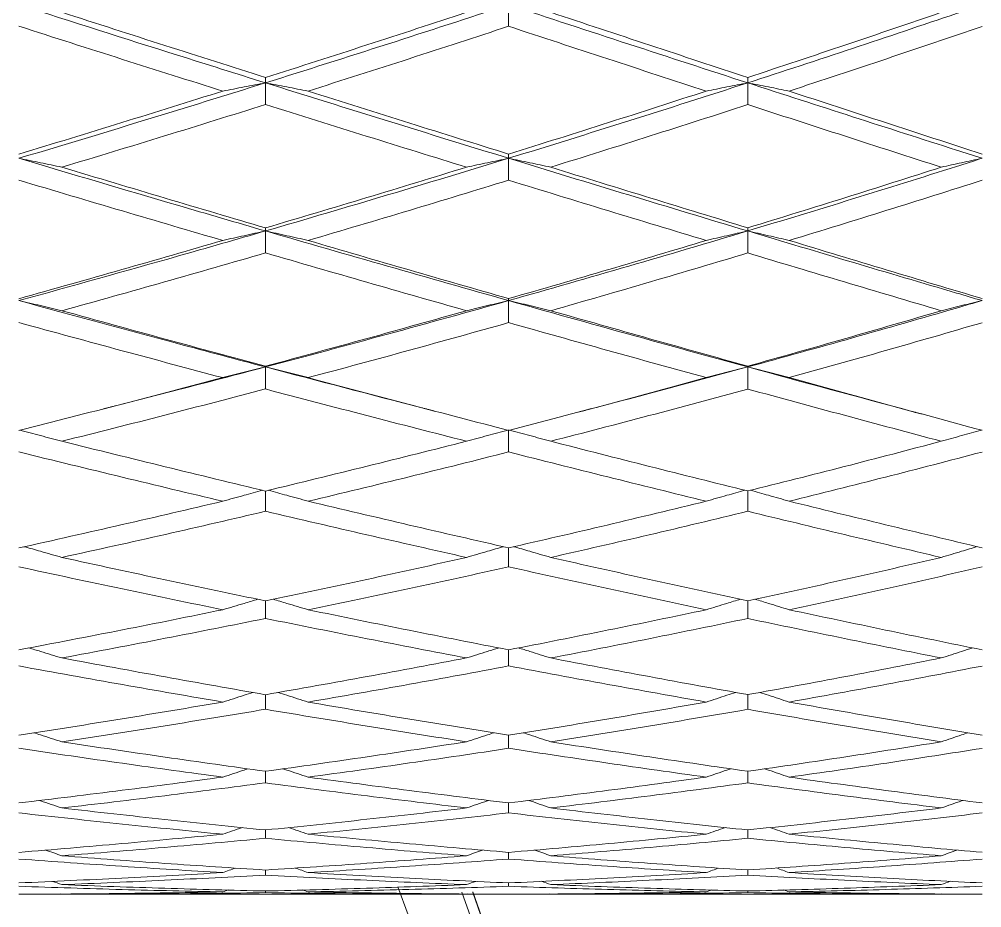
# Model space of a CAD drawing. Extents: x 6453 to 7582, y 0 to 827.
# Drawn here: x 6884.14 to 6893.69, y 199.63 to 208.44 of the extents above; entities that cross this region are included whole.
import ezdxf

# ---------------------------------------------------------------- set-up
doc = ezdxf.new("R2010")
doc.units = 0
doc.header["$LTSCALE"] = 30
doc.header["$MEASUREMENT"] = 0
doc.layers.add('1', color=7, linetype='CONTINUOUS')

msp = doc.modelspace()

# ---------------------------------------------------------------- linework, layer by layer
at = {"layer": '1', "color": 7, "linetype": 'Continuous', "lineweight": 18}
for p, q in [((6884.5644, 199.7633), (6888.5787, 199.7633)), ((6889.4151, 199.7633), (6893.2914, 199.7633))]:
    msp.add_line(p, q, dxfattribs=at)
at = {"layer": '1', "color": 7, "linetype": 'Continuous', "lineweight": 13}
for radius, start, end in [(32.4724, 246.41495, 19.55213), (32.3705, 246.42722, 19.6171), (31.7909, 246.42722, 20.09733)]:
    msp.add_arc((6858.0424, 188.9152), radius, start, end, dxfattribs=at)
at = {"layer": '1', "color": 7, "linetype": 'Continuous', "lineweight": 18}
msp.add_arc((6858.0424, 188.9152), 32.4731, 336.16306, 19.55994, dxfattribs=at)
for points, knots in [([(6886.5838, 207.8138), (6886.2937, 207.9047), (6885.4811, 208.1602), (6884.6632, 208.4199), (6884.1361, 208.5883)], [0, 0, 0, 0, 0.357901, 1, 1, 1, 1]), ([(6893.6958, 208.5883), (6893.6113, 208.5594), (6892.8437, 208.2975), (6892.0672, 208.0398), (6891.3702, 207.8138)], [0, 0, 0, 0, 0.110293, 1, 1, 1, 1]), ([(6886.5838, 207.8138), (6886.2937, 207.7229), (6885.4811, 207.4705), (6884.6632, 207.2225), (6884.1361, 207.0652)], [0, 0, 0, 0, 0.357901, 1, 1, 1, 1]), ([(6893.6958, 207.0652), (6893.6113, 207.0922), (6892.8437, 207.3377), (6892.0672, 207.5879), (6891.3702, 207.8138)], [0, 0, 0, 0, 0.110293, 1, 1, 1, 1]), ([(6886.5838, 206.3446), (6886.2937, 206.4288), (6885.4811, 206.6659), (6884.6632, 206.9079), (6884.1361, 207.0652)], [0, 0, 0, 0, 0.357901, 1, 1, 1, 1]), ([(6893.6958, 207.0652), (6893.6113, 207.0382), (6892.8437, 206.7937), (6892.0672, 206.554), (6891.3702, 206.3446)], [0, 0, 0, 0, 0.110293, 1, 1, 1, 1]), ([(6886.5838, 206.3446), (6886.2937, 206.2603), (6885.4811, 206.0268), (6884.6632, 205.7984), (6884.1361, 205.6539)], [0, 0, 0, 0, 0.357901, 1, 1, 1, 1]), ([(6893.6958, 205.6539), (6893.6113, 205.6787), (6892.8437, 205.9043), (6892.0672, 206.1352), (6891.3702, 206.3446)], [0, 0, 0, 0, 0.110293, 1, 1, 1, 1]), ([(6886.5838, 204.995), (6886.2937, 205.0716), (6885.4811, 205.2877), (6884.6632, 205.5094), (6884.1361, 205.6539)], [0, 0, 0, 0, 0.357901, 1, 1, 1, 1]), ([(6893.6958, 205.6539), (6893.6113, 205.629), (6892.8437, 205.4046), (6892.0672, 205.1855), (6891.3702, 204.995)], [0, 0, 0, 0, 0.110293, 1, 1, 1, 1]), ([(6886.5838, 204.995), (6886.2937, 204.9183), (6885.7985, 204.7891), (6885.3013, 204.6619), (6885.0958, 204.6098)], [0, 0, 0, 0, 0.58728, 1, 1, 1, 1]), ([(6884.1444, 204.3676), (6884.2134, 204.3498), (6884.3539, 204.3135), (6884.4934, 204.2769), (6884.5644, 204.2582)], [0, 0, 0, 0, 0.490243, 1, 1, 1, 1]), ([(6888.99, 204.3678), (6888.9223, 204.3499), (6888.7848, 204.3135), (6888.648, 204.2769), (6888.5787, 204.2582)], [0, 0, 0, 0, 0.491111, 1, 1, 1, 1]), ([(6889.0046, 204.3678), (6889.0723, 204.35), (6889.2095, 204.3136), (6889.3459, 204.2769), (6889.4151, 204.2582)], [0, 0, 0, 0, 0.491159, 1, 1, 1, 1]), ([(6893.6898, 204.3681), (6893.624, 204.3501), (6893.4909, 204.3136), (6893.3584, 204.2769), (6893.2914, 204.2582)], [0, 0, 0, 0, 0.492483, 1, 1, 1, 1]), ([(6886.5537, 203.7716), (6886.4927, 203.755), (6886.3609, 203.7189), (6886.2299, 203.6827), (6886.1596, 203.6632)], [0, 0, 0, 0, 0.462031, 1, 1, 1, 1]), ([(6886.5838, 203.5633), (6886.5838, 203.5994), (6886.5838, 203.6664), (6886.5838, 203.7334), (6886.5838, 203.7643)], [0, 0, 0, 0, 0.538567, 1, 1, 1, 1]), ([(6886.6138, 203.7717), (6886.6748, 203.755), (6886.8063, 203.719), (6886.9371, 203.6828), (6887.0073, 203.6632)], [0, 0, 0, 0, 0.462195, 1, 1, 1, 1]), ([(6891.3418, 203.7719), (6891.2823, 203.7552), (6891.154, 203.719), (6891.0264, 203.6827), (6890.9581, 203.6632)], [0, 0, 0, 0, 0.463268, 1, 1, 1, 1]), ([(6891.3702, 203.5628), (6891.3702, 203.599), (6891.3702, 203.6663), (6891.3702, 203.7336), (6891.3702, 203.7648)], [0, 0, 0, 0, 0.537282, 1, 1, 1, 1]), ([(6891.3983, 203.7719), (6891.4578, 203.7552), (6891.5859, 203.7191), (6891.7131, 203.6828), (6891.7811, 203.6632)], [0, 0, 0, 0, 0.463456, 1, 1, 1, 1]), ([(6884.1894, 203.2119), (6884.2434, 203.1967), (6884.3688, 203.1614), (6884.4934, 203.1258), (6884.5644, 203.1055)], [0, 0, 0, 0, 0.429366, 1, 1, 1, 1]), ([(6888.9458, 203.2121), (6888.8929, 203.1968), (6888.7701, 203.1614), (6888.648, 203.1258), (6888.5787, 203.1055)], [0, 0, 0, 0, 0.43019, 1, 1, 1, 1]), ([(6888.9973, 203.012), (6888.9973, 203.0478), (6888.9973, 203.1105), (6888.9973, 203.1732), (6888.9973, 203.2002)], [0, 0, 0, 0, 0.570981, 1, 1, 1, 1]), ([(6889.0486, 203.2121), (6889.1015, 203.1969), (6889.2241, 203.1615), (6889.3459, 203.1258), (6889.4151, 203.1055)], [0, 0, 0, 0, 0.430524, 1, 1, 1, 1]), ([(6893.6471, 203.2123), (6893.5956, 203.197), (6893.4768, 203.1615), (6893.3584, 203.1258), (6893.2914, 203.1055)], [0, 0, 0, 0, 0.431858, 1, 1, 1, 1]), ([(6886.5082, 202.6901), (6886.4624, 202.6766), (6886.3459, 202.6422), (6886.2299, 202.6076), (6886.1596, 202.5865)], [0, 0, 0, 0, 0.392202, 1, 1, 1, 1]), ([(6886.5838, 202.5002), (6886.5838, 202.5355), (6886.5838, 202.5935), (6886.5838, 202.6515), (6886.5838, 202.6741)], [0, 0, 0, 0, 0.609813, 1, 1, 1, 1]), ([(6886.659, 202.6902), (6886.7049, 202.6767), (6886.8213, 202.6423), (6886.9371, 202.6076), (6887.0073, 202.5865)], [0, 0, 0, 0, 0.392685, 1, 1, 1, 1]), ([(6891.2976, 202.6904), (6891.2529, 202.6768), (6891.1394, 202.6423), (6891.0264, 202.6076), (6890.9581, 202.5865)], [0, 0, 0, 0, 0.393709, 1, 1, 1, 1]), ([(6891.3702, 202.4998), (6891.3702, 202.5352), (6891.3702, 202.5935), (6891.3702, 202.6517), (6891.3702, 202.6745)], [0, 0, 0, 0, 0.608215, 1, 1, 1, 1]), ([(6891.4423, 202.6905), (6891.4871, 202.6769), (6891.6004, 202.6424), (6891.7131, 202.6076), (6891.7811, 202.5865)], [0, 0, 0, 0, 0.394296, 1, 1, 1, 1]), ([(6884.2362, 202.2077), (6884.2745, 202.1961), (6884.3843, 202.1629), (6884.4934, 202.1296), (6884.5644, 202.1078)], [0, 0, 0, 0, 0.348428, 1, 1, 1, 1]), ([(6888.9, 202.2078), (6888.8624, 202.1962), (6888.755, 202.1629), (6888.648, 202.1296), (6888.5787, 202.1078)], [0, 0, 0, 0, 0.349408, 1, 1, 1, 1]), ([(6888.9973, 202.0284), (6888.9973, 202.0633), (6888.9973, 202.1167), (6888.9973, 202.17), (6888.9973, 202.1885)], [0, 0, 0, 0, 0.65389, 1, 1, 1, 1]), ([(6889.0943, 202.2079), (6889.1319, 202.1963), (6889.2392, 202.163), (6889.3459, 202.1296), (6889.4151, 202.1078)], [0, 0, 0, 0, 0.349924, 1, 1, 1, 1]), ([(6893.6028, 202.2081), (6893.5662, 202.1964), (6893.4621, 202.163), (6893.3584, 202.1296), (6893.2914, 202.1078)], [0, 0, 0, 0, 0.351439, 1, 1, 1, 1]), ([(6886.4606, 201.7658), (6886.4307, 201.7564), (6886.3301, 201.7248), (6886.2299, 201.693), (6886.1596, 201.6707)], [0, 0, 0, 0, 0.296503, 1, 1, 1, 1]), ([(6886.7066, 201.7659), (6886.7365, 201.7565), (6886.8371, 201.7248), (6886.9371, 201.6931), (6887.0073, 201.6707)], [0, 0, 0, 0, 0.297074, 1, 1, 1, 1]), ([(6891.2511, 201.766), (6891.2219, 201.7565), (6891.124, 201.7248), (6891.0264, 201.693), (6890.9581, 201.6707)], [0, 0, 0, 0, 0.297969, 1, 1, 1, 1]), ([(6891.4885, 201.7662), (6891.5178, 201.7567), (6891.6157, 201.725), (6891.7131, 201.6931), (6891.7811, 201.6707)], [0, 0, 0, 0, 0.299138, 1, 1, 1, 1]), ([(6886.5838, 201.5988), (6886.5838, 201.6331), (6886.5838, 201.6814), (6886.5838, 201.7297), (6886.5838, 201.7438)], [0, 0, 0, 0, 0.708546, 1, 1, 1, 1]), ([(6891.3702, 201.5985), (6891.3702, 201.6328), (6891.3702, 201.6813), (6891.3702, 201.7299), (6891.3702, 201.7442)], [0, 0, 0, 0, 0.70651, 1, 1, 1, 1]), ([(6884.286, 201.3657), (6884.3077, 201.3588), (6884.4008, 201.329), (6884.4934, 201.2992), (6884.5644, 201.2762)], [0, 0, 0, 0, 0.232541, 1, 1, 1, 1]), ([(6888.851, 201.3657), (6888.8298, 201.3588), (6888.7388, 201.329), (6888.648, 201.2992), (6888.5787, 201.2762)], [0, 0, 0, 0, 0.233, 1, 1, 1, 1]), ([(6888.9973, 201.2118), (6888.9973, 201.2454), (6888.9973, 201.2888), (6888.9973, 201.3322), (6888.9973, 201.342)], [0, 0, 0, 0, 0.773696, 1, 1, 1, 1]), ([(6889.1428, 201.3659), (6889.1642, 201.359), (6889.2553, 201.3291), (6889.3459, 201.2992), (6889.4151, 201.2762)], [0, 0, 0, 0, 0.234524, 1, 1, 1, 1]), ([(6893.5555, 201.366), (6893.5346, 201.359), (6893.4464, 201.3291), (6893.3584, 201.2992), (6893.2914, 201.2762)], [0, 0, 0, 0, 0.235674, 1, 1, 1, 1]), ([(6886.4092, 201.0084), (6886.3965, 201.0042), (6886.313, 200.9767), (6886.2299, 200.9491), (6886.1596, 200.9256)], [0, 0, 0, 0, 0.152475, 1, 1, 1, 1]), ([(6886.7578, 201.0085), (6886.7706, 201.0043), (6886.8541, 200.9767), (6886.9371, 200.9491), (6887.0073, 200.9256)], [0, 0, 0, 0, 0.15337, 1, 1, 1, 1]), ([(6891.2011, 201.0085), (6891.1886, 201.0043), (6891.1074, 200.9767), (6891.0264, 200.9491), (6890.9581, 200.9256)], [0, 0, 0, 0, 0.153954, 1, 1, 1, 1]), ([(6891.7811, 200.9256), (6891.7131, 200.9491), (6891.6322, 200.9768), (6891.5511, 201.0045), (6891.5384, 201.0088)], [0, 0, 0, 0, 0.844371, 1, 1, 1, 1]), ([(6886.5838, 200.8691), (6886.5838, 200.9018), (6886.5838, 200.94), (6886.5838, 200.9781), (6886.5838, 200.9835)], [0, 0, 0, 0, 0.858579, 1, 1, 1, 1]), ([(6891.3702, 200.9838), (6891.3702, 200.9783), (6891.3702, 200.9399), (6891.3702, 200.9016), (6891.3702, 200.8688)], [0, 0, 0, 0, 0.14411, 1, 1, 1, 1]), ([(6884.3402, 200.6949), (6884.3438, 200.6937), (6884.4188, 200.6687), (6884.4934, 200.6437), (6884.5644, 200.6198)], [0, 0, 0, 0, 0.047621, 1, 1, 1, 1]), ([(6888.7982, 200.695), (6888.7946, 200.6937), (6888.7212, 200.6687), (6888.648, 200.6437), (6888.5787, 200.6198)], [0, 0, 0, 0, 0.049007, 1, 1, 1, 1]), ([(6888.9973, 200.6699), (6888.9973, 200.6689), (6888.9973, 200.6359), (6888.9973, 200.6029), (6888.9973, 200.571)], [0, 0, 0, 0, 0.032504, 1, 1, 1, 1]), ([(6889.4151, 200.6198), (6889.3459, 200.6437), (6889.273, 200.6688), (6889.1999, 200.6937), (6889.1963, 200.6949)], [0, 0, 0, 0, 0.9519, 1, 1, 1, 1]), ([(6893.5043, 200.6952), (6893.5005, 200.6939), (6893.4294, 200.6688), (6893.3584, 200.6437), (6893.2914, 200.6198)], [0, 0, 0, 0, 0.052527, 1, 1, 1, 1])]:
    msp.add_open_spline(points, degree=3, knots=knots, dxfattribs=at)
for points, degree in [([(6888.9973, 208.5883), (6888.1992, 208.3261), (6887.3944, 208.0678), (6886.5838, 207.8138)], 3), ([(6888.9973, 208.375), (6888.9973, 208.4106), (6888.9973, 208.4817), (6888.9973, 208.5528), (6888.9973, 208.5883)], 3), ([(6891.3702, 207.8138), (6890.5867, 208.0678), (6889.7954, 208.3261), (6888.9973, 208.5883)], 3), ([(6884.5644, 208.5133), (6884.9092, 208.4019), (6885.5907, 208.1828), (6886.2555, 207.9707), (6886.5838, 207.8664)], 3), ([(6886.5838, 207.8664), (6886.9224, 207.9741), (6887.5935, 208.1897), (6888.2523, 208.4054), (6888.5787, 208.5133)], 3), ([(6889.4151, 208.5133), (6889.7444, 208.4039), (6890.3995, 208.1867), (6891.0478, 207.973), (6891.3702, 207.867)], 3), ([(6891.3702, 207.867), (6891.6984, 207.975), (6892.3468, 208.1908), (6892.9792, 208.4059), (6893.2914, 208.5133)], 3), ([(6886.1596, 207.7321), (6885.8343, 207.8347), (6885.1718, 208.0444), (6884.4854, 208.2636), (6884.1361, 208.3755)], 3), ([(6888.9973, 208.375), (6888.6718, 208.2678), (6888.0147, 208.0533), (6887.3451, 207.8391), (6887.0073, 207.7321)], 3), ([(6890.9581, 207.7321), (6890.634, 207.8377), (6889.9831, 208.0506), (6889.3268, 208.2664), (6888.9973, 208.375)], 3), ([(6893.6958, 208.3743), (6893.3844, 208.2675), (6892.7539, 208.0536), (6892.108, 207.8393), (6891.7811, 207.7321)], 3), ([(6886.5838, 207.8664), (6886.5838, 207.8576), (6886.5838, 207.84), (6886.5838, 207.8225), (6886.5838, 207.8138)], 3), ([(6891.3702, 207.867), (6891.3702, 207.8581), (6891.3702, 207.8403), (6891.3702, 207.8226), (6891.3702, 207.8138)], 3), ([(6886.5838, 207.8138), (6886.5127, 207.8002), (6886.3709, 207.7731), (6886.2299, 207.7458), (6886.1596, 207.7321)], 3), ([(6886.5838, 207.5986), (6886.5838, 207.6344), (6886.5838, 207.7062), (6886.5838, 207.7779), (6886.5838, 207.8138)], 3), ([(6888.9973, 207.0652), (6888.1992, 207.3102), (6887.3944, 207.5598), (6886.5838, 207.8138)], 3), ([(6886.5838, 207.8138), (6886.6548, 207.8003), (6886.7965, 207.7731), (6886.9371, 207.7458), (6887.0073, 207.7321)], 3), ([(6891.3702, 207.8138), (6890.5867, 207.5599), (6889.7954, 207.3102), (6888.9973, 207.0652)], 3), ([(6891.3702, 207.8138), (6891.3011, 207.8002), (6891.1634, 207.7731), (6891.0264, 207.7458), (6890.9581, 207.7321)], 3), ([(6891.3702, 207.598), (6891.3702, 207.6339), (6891.3702, 207.7059), (6891.3702, 207.7778), (6891.3702, 207.8138)], 3), ([(6891.3702, 207.8138), (6891.4391, 207.8003), (6891.5766, 207.7731), (6891.7131, 207.7458), (6891.7811, 207.7321)], 3), ([(6884.1361, 207.1065), (6884.48, 207.2107), (6885.1612, 207.4193), (6885.829, 207.6278), (6886.1596, 207.7321)], 3), ([(6887.0073, 207.7321), (6887.348, 207.6242), (6888.0205, 207.4121), (6888.6747, 207.2074), (6888.9973, 207.107)], 3), ([(6888.9973, 207.107), (6889.3311, 207.211), (6889.9918, 207.4194), (6890.6384, 207.6279), (6890.9581, 207.7321)], 3), ([(6891.7811, 207.7321), (6892.1002, 207.6274), (6892.7385, 207.4187), (6893.3767, 207.2111), (6893.6958, 207.1076)], 3), ([(6886.5838, 207.5986), (6886.2534, 207.4948), (6885.5864, 207.2874), (6884.9071, 207.0804), (6884.5644, 206.977)], 3), ([(6888.5787, 206.977), (6888.2542, 207.0772), (6887.5973, 207.281), (6886.9243, 207.4916), (6886.5838, 207.5986)], 3), ([(6891.3702, 207.598), (6891.0513, 207.4944), (6890.4067, 207.2873), (6889.748, 207.0804), (6889.4151, 206.977)], 3), ([(6893.2914, 206.977), (6892.9705, 207.0801), (6892.3294, 207.2867), (6891.6897, 207.4941), (6891.3702, 207.598)], 3), ([(6888.9973, 207.107), (6888.9973, 207.1), (6888.9973, 207.086), (6888.9973, 207.0721), (6888.9973, 207.0652)], 3), ([(6884.1361, 207.0652), (6884.208, 207.0506), (6884.3512, 207.0213), (6884.4934, 206.9918), (6884.5644, 206.977)], 3), ([(6888.9973, 207.0652), (6888.1992, 206.8202), (6887.3944, 206.5799), (6886.5838, 206.3446)], 3), ([(6888.9973, 207.0652), (6888.9272, 207.0506), (6888.7872, 207.0213), (6888.648, 206.9918), (6888.5787, 206.977)], 3), ([(6888.9973, 206.848), (6888.9973, 206.8842), (6888.9973, 206.9566), (6888.9973, 207.029), (6888.9973, 207.0652)], 3), ([(6891.3702, 206.3446), (6890.5867, 206.5799), (6889.7954, 206.8203), (6888.9973, 207.0652)], 3), ([(6888.9973, 207.0652), (6889.0674, 207.0506), (6889.2071, 207.0213), (6889.3459, 206.9918), (6889.4151, 206.977)], 3), ([(6893.6958, 207.0652), (6893.628, 207.0506), (6893.4929, 207.0212), (6893.3584, 206.9918), (6893.2914, 206.977)], 3), ([(6884.5644, 206.977), (6884.9113, 206.8724), (6885.5948, 206.6675), (6886.2576, 206.4709), (6886.5838, 206.3747)], 3), ([(6886.5838, 206.3747), (6886.9226, 206.4747), (6887.5939, 206.6751), (6888.2525, 206.8763), (6888.5787, 206.977)], 3), ([(6889.4151, 206.977), (6889.7505, 206.8729), (6890.4117, 206.6686), (6891.0539, 206.4718), (6891.3702, 206.3753)], 3), ([(6891.3702, 206.3753), (6891.699, 206.4757), (6892.3481, 206.6765), (6892.9799, 206.877), (6893.2914, 206.977)], 3), ([(6886.1596, 206.2502), (6885.8327, 206.3457), (6885.1686, 206.5409), (6884.4837, 206.7445), (6884.1361, 206.8485)], 3), ([(6888.9973, 206.848), (6888.672, 206.748), (6888.0149, 206.5482), (6887.3452, 206.3494), (6887.0073, 206.2502)], 3), ([(6890.9581, 206.2502), (6890.6339, 206.3481), (6889.9829, 206.5457), (6889.3267, 206.7466), (6888.9973, 206.848)], 3), ([(6893.6958, 206.8473), (6893.3853, 206.748), (6892.7556, 206.549), (6892.1088, 206.3498), (6891.7811, 206.2502)], 3), ([(6886.5838, 206.3446), (6886.5127, 206.3289), (6886.3709, 206.2975), (6886.2299, 206.266), (6886.1596, 206.2502)], 3), ([(6886.5838, 206.3747), (6886.5838, 206.3697), (6886.5838, 206.3596), (6886.5838, 206.3496), (6886.5838, 206.3446)], 3), ([(6886.5838, 206.1265), (6886.5838, 206.1629), (6886.5838, 206.2356), (6886.5838, 206.3082), (6886.5838, 206.3446)], 3), ([(6888.9973, 205.6539), (6888.1992, 205.8789), (6887.3944, 206.1093), (6886.5838, 206.3446)], 3), ([(6886.5838, 206.3446), (6886.6548, 206.3289), (6886.7965, 206.2976), (6886.9371, 206.266), (6887.0073, 206.2502)], 3), ([(6891.3702, 206.3446), (6890.5867, 206.1093), (6889.7954, 205.8789), (6888.9973, 205.6539)], 3), ([(6891.3702, 206.3446), (6891.3011, 206.3289), (6891.1634, 206.2975), (6891.0264, 206.266), (6890.9581, 206.2502)], 3), ([(6891.3702, 206.3753), (6891.3702, 206.3701), (6891.3702, 206.3599), (6891.3702, 206.3497), (6891.3702, 206.3446)], 3), ([(6891.3702, 206.126), (6891.3702, 206.1624), (6891.3702, 206.2353), (6891.3702, 206.3082), (6891.3702, 206.3446)], 3), ([(6891.3702, 206.3446), (6891.4391, 206.3289), (6891.5766, 206.2976), (6891.7131, 206.266), (6891.7811, 206.2502)], 3), ([(6884.1361, 205.6725), (6884.4797, 205.7683), (6885.1605, 205.9604), (6885.8287, 206.1535), (6886.1596, 206.2502)], 3), ([(6887.0073, 206.2502), (6887.3451, 206.151), (6888.0146, 205.9557), (6888.6718, 205.7662), (6888.9973, 205.6729)], 3), ([(6888.9973, 205.6729), (6889.3334, 205.7693), (6889.9963, 205.962), (6890.6406, 206.1543), (6890.9581, 206.2502)], 3), ([(6891.7811, 206.2502), (6892.1101, 206.1502), (6892.7581, 205.9542), (6893.3865, 205.7658), (6893.6958, 205.6735)], 3), ([(6886.5838, 206.1265), (6886.2533, 206.0305), (6885.5863, 205.8389), (6884.907, 205.6484), (6884.5644, 205.5535)], 3), ([(6888.5787, 205.5535), (6888.2526, 205.646), (6887.594, 205.834), (6886.9227, 206.028), (6886.5838, 206.1265)], 3), ([(6891.3702, 206.126), (6891.0534, 206.0307), (6890.4107, 205.84), (6889.75, 205.649), (6889.4151, 205.5535)], 3), ([(6893.2914, 205.5535), (6892.9704, 205.6482), (6892.3292, 205.8383), (6891.6896, 206.0299), (6891.3702, 206.126)], 3), ([(6888.9973, 205.6729), (6888.9973, 205.6697), (6888.9973, 205.6633), (6888.9973, 205.657), (6888.9973, 205.6539)], 3), ([(6884.1361, 205.6539), (6884.208, 205.6372), (6884.3512, 205.6039), (6884.4934, 205.5703), (6884.5644, 205.5535)], 3), ([(6888.9973, 205.6539), (6888.1992, 205.4289), (6887.3944, 205.2091), (6886.5838, 204.995)], 3), ([(6888.9973, 205.6539), (6888.9272, 205.6372), (6888.7872, 205.6038), (6888.648, 205.5703), (6888.5787, 205.5535)], 3), ([(6888.9973, 205.435), (6888.9973, 205.4715), (6888.9973, 205.5445), (6888.9973, 205.6174), (6888.9973, 205.6539)], 3), ([(6891.3702, 204.995), (6890.5867, 205.2091), (6889.7954, 205.4289), (6888.9973, 205.6539)], 3), ([(6888.9973, 205.6539), (6889.0674, 205.6373), (6889.2071, 205.6039), (6889.3459, 205.5703), (6889.4151, 205.5535)], 3), ([(6893.6958, 205.6539), (6893.628, 205.6372), (6893.4929, 205.6038), (6893.3584, 205.5703), (6893.2914, 205.5535)], 3), ([(6884.5644, 205.5535), (6884.9111, 205.4574), (6885.5945, 205.2696), (6886.2574, 205.0901), (6886.5838, 205.0024)], 3), ([(6886.5838, 205.0024), (6886.9241, 205.0939), (6887.5969, 205.2774), (6888.254, 205.4614), (6888.5787, 205.5535)], 3), ([(6889.4151, 205.5535), (6889.7427, 205.4601), (6890.3961, 205.2749), (6891.0461, 205.093), (6891.3702, 205.0029)], 3), ([(6891.3702, 205.0029), (6891.699, 205.0944), (6892.348, 205.2778), (6892.9798, 205.4616), (6893.2914, 205.5535)], 3), ([(6886.1596, 204.8889), (6885.8325, 204.9759), (6885.1682, 205.1539), (6884.4836, 205.3402), (6884.1361, 205.4355)], 3), ([(6888.9973, 205.435), (6888.6735, 205.3437), (6888.018, 205.1613), (6887.3468, 204.9796), (6887.0073, 204.8889)], 3), ([(6890.9581, 204.8889), (6890.6334, 204.9782), (6889.9819, 205.1584), (6889.3262, 205.3423), (6888.9973, 205.435)], 3), ([(6893.6958, 205.4344), (6893.3756, 205.3405), (6892.7363, 205.1557), (6892.0991, 204.9769), (6891.7811, 204.8889)], 3), ([(6886.5838, 205.0024), (6886.5838, 205.0011), (6886.5838, 204.9986), (6886.5838, 204.9962), (6886.5838, 204.995)], 3), ([(6891.3702, 205.0029), (6891.3702, 205.0015), (6891.3702, 204.9988), (6891.3702, 204.9963), (6891.3702, 204.995)], 3), ([(6886.5838, 204.995), (6886.5127, 204.9774), (6886.3709, 204.9421), (6886.2299, 204.9067), (6886.1596, 204.8889)], 3), ([(6886.5838, 204.7765), (6886.5838, 204.8129), (6886.5838, 204.8857), (6886.5838, 204.9586), (6886.5838, 204.995)], 3), ([(6888.1357, 204.5901), (6887.621, 204.7227), (6887.1036, 204.8577), (6886.5838, 204.995)], 3), ([(6886.5838, 204.995), (6886.6548, 204.9774), (6886.7965, 204.9421), (6886.9371, 204.9067), (6887.0073, 204.8889)], 3), ([(6891.3702, 204.995), (6890.8514, 204.8532), (6890.3291, 204.7139), (6889.8037, 204.5771)], 3), ([(6891.3702, 204.995), (6891.3011, 204.9774), (6891.1634, 204.9421), (6891.0264, 204.9067), (6890.9581, 204.8889)], 3), ([(6891.3702, 204.776), (6891.3702, 204.8125), (6891.3702, 204.8855), (6891.3702, 204.9585), (6891.3702, 204.995)], 3), ([(6892.9993, 204.5548), (6892.4604, 204.6987), (6891.9172, 204.8455), (6891.3702, 204.995)], 3), ([(6891.3702, 204.995), (6891.4391, 204.9774), (6891.5766, 204.9422), (6891.7131, 204.9067), (6891.7811, 204.8889)], 3), ([(6884.1361, 204.3655), (6884.4818, 204.4524), (6885.1646, 204.6267), (6885.8307, 204.8015), (6886.1596, 204.8889)], 3), ([(6887.0073, 204.8889), (6887.345, 204.7987), (6888.0144, 204.6214), (6888.6717, 204.4501), (6888.9973, 204.3659)], 3), ([(6888.9973, 204.3659), (6889.3333, 204.4528), (6889.9961, 204.627), (6890.6405, 204.8016), (6890.9581, 204.8889)], 3), ([(6891.7811, 204.8889), (6892.0995, 204.8009), (6892.737, 204.6257), (6893.376, 204.4525), (6893.6958, 204.3664)], 3), ([(6886.5838, 204.7765), (6886.2554, 204.6898), (6885.5905, 204.5167), (6884.9091, 204.3442), (6884.5644, 204.2582)], 3), ([(6888.5787, 204.2582), (6888.2525, 204.3416), (6887.5938, 204.5112), (6886.9226, 204.687), (6886.5838, 204.7765)], 3), ([(6891.3702, 204.776), (6891.0419, 204.6864), (6890.3878, 204.5105), (6889.7385, 204.3413), (6889.4151, 204.2582)], 3), ([(6893.2914, 204.2582), (6892.9706, 204.3435), (6892.3296, 204.515), (6891.6898, 204.6887), (6891.3702, 204.776)], 3), ([(6884.9692, 204.5775), (6885.0971, 204.6102)], 1), ([(6888.1347, 204.5904), (6888.258, 204.5582)], 1), ([(6889.6943, 204.5482), (6889.8047, 204.5773)], 1), ([(6892.9987, 204.5549), (6893.1002, 204.5274)], 1), ([(6888.9973, 204.1517), (6888.9973, 204.188), (6888.9973, 204.2607), (6888.9973, 204.3334), (6888.9973, 204.3697)], 3), ([(6884.5644, 204.2582), (6884.9109, 204.1718), (6885.594, 204.0031), (6886.2572, 203.8426), (6886.5838, 203.7643)], 3), ([(6886.5838, 203.7643), (6886.9241, 203.8459), (6887.5968, 204.01), (6888.254, 204.1753), (6888.5787, 204.2582)], 3), ([(6889.4151, 204.2582), (6889.7426, 204.1742), (6890.396, 204.0078), (6891.046, 203.8451), (6891.3702, 203.7648)], 3), ([(6891.3702, 203.7648), (6891.689, 203.8439), (6892.328, 204.0052), (6892.9698, 204.1728), (6893.2914, 204.2582)], 3), ([(6886.1596, 203.6632), (6885.8324, 203.7407), (6885.1679, 203.8995), (6884.4834, 204.0665), (6884.1361, 204.1521)], 3), ([(6888.9973, 204.1517), (6888.6699, 204.0687), (6888.0108, 203.9043), (6887.3432, 203.7431), (6887.0073, 203.6632)], 3), ([(6890.9581, 203.6632), (6890.6333, 203.7427), (6889.9817, 203.9035), (6889.3261, 204.0683), (6888.9973, 204.1517)], 3), ([(6893.6958, 204.1512), (6893.375, 204.0666), (6892.7351, 203.9007), (6892.0985, 203.7413), (6891.7811, 203.6632)], 3), ([(6884.1361, 203.1998), (6884.4817, 203.2763), (6885.1644, 203.4302), (6885.8306, 203.5854), (6886.1596, 203.6632)], 3), ([(6887.0073, 203.6632), (6887.3449, 203.583), (6888.0142, 203.4256), (6888.6716, 203.2743), (6888.9973, 203.2002)], 3), ([(6888.9973, 203.2002), (6889.3227, 203.2743), (6889.9749, 203.4256), (6890.6299, 203.583), (6890.9581, 203.6632)], 3), ([(6891.7811, 203.6632), (6892.0995, 203.5849), (6892.7371, 203.4294), (6893.376, 203.2764), (6893.6958, 203.2006)], 3), ([(6886.5838, 203.5633), (6886.2587, 203.4871), (6885.5971, 203.3345), (6884.9124, 203.1817), (6884.5644, 203.1055)], 3), ([(6888.5787, 203.1055), (6888.2524, 203.1787), (6887.5937, 203.3282), (6886.9225, 203.4839), (6886.5838, 203.5633)], 3), ([(6891.3702, 203.5628), (6891.0442, 203.4838), (6890.3924, 203.3286), (6889.7408, 203.1789), (6889.4151, 203.1055)], 3), ([(6893.2914, 203.1055), (6892.9707, 203.1803), (6892.3297, 203.3315), (6891.6898, 203.4853), (6891.3702, 203.5628)], 3), ([(6884.5644, 203.1055), (6884.9112, 203.0295), (6885.5947, 202.8817), (6886.2575, 202.742), (6886.5838, 202.6741)], 3), ([(6886.5838, 202.6741), (6886.9228, 202.7447), (6887.5942, 202.8872), (6888.2527, 203.0323), (6888.5787, 203.1055)], 3), ([(6889.4151, 203.1055), (6889.7426, 203.0316), (6890.396, 202.8859), (6891.046, 202.7443), (6891.3702, 202.6745)], 3), ([(6891.3702, 202.6745), (6891.7, 202.7456), (6892.3499, 202.8886), (6892.9808, 203.033), (6893.2914, 203.1055)], 3), ([(6886.1596, 202.5865), (6885.8333, 202.6534), (6885.1698, 202.791), (6884.4844, 202.9371), (6884.1361, 203.0123)], 3), ([(6888.9973, 203.012), (6888.6724, 202.9399), (6888.0158, 202.7967), (6887.3457, 202.6561), (6887.0073, 202.5865)], 3), ([(6890.9581, 202.5865), (6890.6333, 202.6553), (6889.9817, 202.795), (6889.3261, 202.9389), (6888.9973, 203.012)], 3), ([(6893.6958, 203.0115), (6893.3862, 202.94), (6892.7574, 202.7975), (6892.1097, 202.6565), (6891.7811, 202.5865)], 3), ([(6884.1361, 202.1882), (6884.4845, 202.254), (6885.1701, 202.3864), (6885.8335, 202.5198), (6886.1596, 202.5865)], 3), ([(6887.0073, 202.5865), (6887.3452, 202.517), (6888.0148, 202.3813), (6888.6719, 202.2517), (6888.9973, 202.1885)], 3), ([(6888.9973, 202.1885), (6889.3316, 202.2535), (6889.9927, 202.3849), (6890.6388, 202.519), (6890.9581, 202.5865)], 3), ([(6891.7811, 202.5865), (6892.0995, 202.5187), (6892.7369, 202.3846), (6893.3759, 202.2536), (6893.6958, 202.1889)], 3), ([(6886.5838, 202.5002), (6886.2569, 202.4341), (6885.5935, 202.3024), (6884.9106, 202.1724), (6884.5644, 202.1078)], 3), ([(6888.5787, 202.1078), (6888.2545, 202.1697), (6887.5978, 202.2969), (6886.9245, 202.4312), (6886.5838, 202.5002)], 3), ([(6891.3702, 202.4998), (6891.0516, 202.4331), (6890.4073, 202.3011), (6889.7483, 202.1718), (6889.4151, 202.1078)], 3), ([(6893.2914, 202.1078), (6892.9705, 202.1716), (6892.3293, 202.3006), (6891.6896, 202.4329), (6891.3702, 202.4998)], 3), ([(6884.5644, 202.1078), (6884.9126, 202.0429), (6885.5974, 201.9175), (6886.2589, 201.8004), (6886.5838, 201.7438)], 3), ([(6886.5838, 201.7438), (6886.9251, 201.8033), (6887.5989, 201.9235), (6888.255, 202.0461), (6888.5787, 202.1078)], 3), ([(6889.4151, 202.1078), (6889.7428, 202.045), (6890.3963, 201.9215), (6891.0462, 201.8025), (6891.3702, 201.7442)], 3), ([(6891.3702, 201.7442), (6891.6989, 201.8034), (6892.3479, 201.9234), (6892.9798, 202.046), (6893.2914, 202.1078)], 3), ([(6886.1596, 201.6707), (6885.8342, 201.7262), (6885.1716, 201.8413), (6884.4852, 201.9648), (6884.1361, 202.0287)], 3), ([(6888.9973, 202.0284), (6888.6739, 201.9676), (6888.0187, 201.8469), (6887.3472, 201.7289), (6887.0073, 201.6707)], 3), ([(6890.9581, 201.6707), (6890.6341, 201.7278), (6889.9833, 201.8446), (6889.3269, 201.9664), (6888.9973, 202.0284)], 3), ([(6893.6958, 202.028), (6893.3851, 201.9672), (6892.7553, 201.8466), (6892.1086, 201.7288), (6891.7811, 201.6707)], 3), ([(6884.1361, 201.3418), (6884.4826, 201.3953), (6885.1664, 201.5038), (6885.8316, 201.6147), (6886.1596, 201.6707)], 3), ([(6887.0073, 201.6707), (6887.348, 201.6122), (6888.0205, 201.4991), (6888.6748, 201.3932), (6888.9973, 201.342)], 3), ([(6888.9973, 201.342), (6889.3332, 201.3954), (6889.9958, 201.5036), (6890.6404, 201.6146), (6890.9581, 201.6707)], 3), ([(6891.7811, 201.6707), (6892.0996, 201.6141), (6892.7373, 201.5028), (6893.3761, 201.3952), (6893.6958, 201.3423)], 3), ([(6886.5838, 201.5988), (6886.2568, 201.5439), (6885.5932, 201.4351), (6884.9105, 201.3287), (6884.5644, 201.2762)], 3), ([(6888.5787, 201.2762), (6888.2546, 201.3266), (6887.598, 201.4306), (6886.9247, 201.5415), (6886.5838, 201.5988)], 3), ([(6891.3702, 201.5985), (6891.0532, 201.5434), (6890.4105, 201.4345), (6889.7498, 201.3285), (6889.4151, 201.2762)], 3), ([(6893.2914, 201.2762), (6892.9703, 201.3281), (6892.329, 201.4337), (6891.6895, 201.543), (6891.3702, 201.5985)], 3), ([(6884.5644, 201.2762), (6884.9095, 201.2239), (6885.5912, 201.1229), (6886.2558, 201.0289), (6886.5838, 200.9835)], 3), ([(6886.5838, 200.9835), (6886.9238, 201.0306), (6887.5963, 201.1264), (6888.2537, 201.2258), (6888.5787, 201.2762)], 3), ([(6889.4151, 201.2762), (6889.7449, 201.2248), (6890.4006, 201.1246), (6891.0483, 201.0298), (6891.3702, 200.9838)], 3), ([(6891.3702, 200.9838), (6891.6989, 201.0308), (6892.3477, 201.1267), (6892.9797, 201.2259), (6893.2914, 201.2762)], 3), ([(6886.1596, 200.9256), (6885.8348, 200.9694), (6885.1728, 201.0607), (6884.4858, 201.1602), (6884.1361, 201.212)], 3), ([(6888.9973, 201.2118), (6888.6734, 201.1624), (6888.0178, 201.0653), (6887.3467, 200.9716), (6887.0073, 200.9256)], 3), ([(6890.9581, 200.9256), (6890.6345, 200.9707), (6889.9841, 201.0635), (6889.3273, 201.1615), (6888.9973, 201.2118)], 3), ([(6893.6958, 201.2115), (6893.3848, 201.1621), (6892.7547, 201.0651), (6892.1083, 200.9715), (6891.7811, 200.9256)], 3), ([(6884.1361, 200.6698), (6884.482, 200.7106), (6885.165, 200.7943), (6885.8309, 200.8813), (6886.1596, 200.9256)], 3), ([(6887.0073, 200.9256), (6887.3486, 200.8794), (6888.0215, 200.7907), (6888.6753, 200.7091), (6888.9973, 200.6699)], 3), ([(6888.9973, 200.6699), (6889.3314, 200.7106), (6889.9923, 200.7939), (6890.6386, 200.8811), (6890.9581, 200.9256)], 3), ([(6891.7811, 200.9256), (6892.1, 200.8809), (6892.738, 200.7936), (6893.3765, 200.7106), (6893.6958, 200.6702)], 3), ([(6886.5838, 200.8691), (6886.2554, 200.8258), (6885.5904, 200.7409), (6884.9091, 200.6595), (6884.5644, 200.6198)], 3), ([(6888.5787, 200.6198), (6888.2556, 200.6579), (6887.6001, 200.7375), (6886.9257, 200.824), (6886.5838, 200.8691)], 3), ([(6891.3702, 200.8688), (6891.0518, 200.8254), (6890.4075, 200.7404), (6889.7484, 200.6593), (6889.4151, 200.6198)], 3), ([(6893.2914, 200.6198), (6892.9703, 200.6592), (6892.3289, 200.7402), (6891.6894, 200.8253), (6891.3702, 200.8688)], 3), ([(6884.5644, 200.6198), (6884.9092, 200.5801), (6885.5905, 200.5041), (6886.2555, 200.4347), (6886.5838, 200.4016)], 3), ([(6886.5838, 200.4016), (6886.9224, 200.4358), (6887.5936, 200.5064), (6888.2524, 200.5813), (6888.5787, 200.6198)], 3), ([(6889.4151, 200.6198), (6889.7495, 200.5801), (6890.4097, 200.5043), (6891.0529, 200.4349), (6891.3702, 200.4018)], 3), ([(6893.2914, 200.6198), (6892.979, 200.5815), (6892.3464, 200.5067), (6891.6982, 200.4361), (6891.3702, 200.4018)], 3), ([(6886.1596, 200.3596), (6885.8343, 200.3912), (6885.1718, 200.458), (6884.4853, 200.5322), (6884.1361, 200.5712)], 3), ([(6888.9973, 200.571), (6888.6718, 200.5336), (6888.0147, 200.4609), (6887.3451, 200.3926), (6887.0073, 200.3596)], 3), ([(6890.9581, 200.3596), (6890.6304, 200.3925), (6889.9759, 200.4608), (6889.3232, 200.5336), (6888.9973, 200.571)], 3), ([(6891.7811, 200.3596), (6892.1078, 200.3926), (6892.7536, 200.461), (6893.3842, 200.5335), (6893.6958, 200.5708)], 3), ([(6886.3521, 200.4257), (6886.2878, 200.4037), (6886.2236, 200.3817), (6886.1596, 200.3596)], 3), ([(6887.0073, 200.3596), (6886.9431, 200.3818), (6886.8788, 200.4039), (6886.8143, 200.426)], 3), ([(6891.1458, 200.4259), (6891.0831, 200.4039), (6891.0205, 200.3817), (6890.9581, 200.3596)], 3), ([(6891.5938, 200.4261), (6891.6565, 200.404), (6891.7189, 200.3818), (6891.7811, 200.3596)], 3), ([(6884.1361, 200.1796), (6884.4799, 200.2073), (6885.1609, 200.2651), (6885.8289, 200.3274), (6886.1596, 200.3596)], 3), ([(6886.5838, 200.3189), (6886.2533, 200.2878), (6885.5863, 200.2278), (6884.907, 200.1723), (6884.5644, 200.1457)], 3), ([(6886.5838, 200.4016), (6886.5838, 200.3741), (6886.5838, 200.3465), (6886.5838, 200.3189)], 3), ([(6888.5787, 200.1457), (6888.2495, 200.1718), (6887.5879, 200.2268), (6886.9196, 200.2873), (6886.5838, 200.3189)], 3), ([(6887.0073, 200.3596), (6887.3471, 200.3264), (6888.0187, 200.2633), (6888.6738, 200.2065), (6888.9973, 200.1797)], 3), ([(6890.9581, 200.3596), (6890.6382, 200.3274), (6889.9914, 200.2651), (6889.331, 200.2074), (6888.9973, 200.1797)], 3), ([(6889.4151, 200.1457), (6889.7477, 200.1722), (6890.4061, 200.2277), (6891.0511, 200.2877), (6891.3702, 200.3188)], 3), ([(6891.3702, 200.3188), (6891.3702, 200.3464), (6891.3702, 200.3741), (6891.3702, 200.4018)], 3), ([(6893.2914, 200.1457), (6892.9702, 200.1722), (6892.3287, 200.2276), (6891.6893, 200.2877), (6891.3702, 200.3188)], 3), ([(6891.7811, 200.3596), (6892.1096, 200.3263), (6892.7572, 200.2632), (6893.386, 200.2066), (6893.6958, 200.1799)], 3), ([(6884.5644, 200.1457), (6884.5099, 200.1646), (6884.4553, 200.1834), (6884.4006, 200.2022)], 3), ([(6884.5644, 200.1457), (6884.9086, 200.119), (6885.5895, 200.0689), (6886.2549, 200.0249), (6886.5838, 200.0044)], 3), ([(6888.5787, 200.1457), (6888.2527, 200.1198), (6887.5943, 200.0703), (6886.9228, 200.0256), (6886.5838, 200.0044)], 3), ([(6888.7384, 200.202), (6888.685, 200.1833), (6888.6318, 200.1645), (6888.5787, 200.1457)], 3), ([(6888.9973, 200.1131), (6888.9973, 200.1353), (6888.9973, 200.1575), (6888.9973, 200.1797)], 3), ([(6889.2556, 200.2022), (6889.3089, 200.1834), (6889.3621, 200.1646), (6889.4151, 200.1457)], 3), ([(6889.4151, 200.1457), (6889.7499, 200.119), (6890.4106, 200.0689), (6891.0533, 200.025), (6891.3702, 200.0046)], 3), ([(6891.3702, 200.0046), (6891.6912, 200.0253), (6892.3324, 200.0695), (6892.972, 200.1193), (6893.2914, 200.1457)], 3), ([(6893.2914, 200.1457), (6893.343, 200.1646), (6893.3947, 200.1835), (6893.4465, 200.2023)], 3), ([(6886.1596, 199.9787), (6885.8297, 199.9981), (6885.1626, 200.0399), (6884.4807, 200.0877), (6884.1361, 200.1133)], 3), ([(6887.0073, 199.9787), (6887.3454, 199.9987), (6888.0153, 200.0412), (6888.6722, 200.0884), (6888.9973, 200.1131)], 3), ([(6890.9581, 199.9787), (6890.6319, 199.9986), (6889.9789, 200.0408), (6889.3247, 200.0882), (6888.9973, 200.1131)], 3), ([(6893.6958, 200.113), (6893.3763, 200.0877), (6892.7376, 200.04), (6892.0998, 199.9982), (6891.7811, 199.9787)], 3), ([(6886.1596, 199.9787), (6885.8286, 199.9593), (6885.1603, 199.9227), (6884.4796, 199.8911), (6884.1361, 199.8765)], 3), ([(6884.5644, 199.8591), (6884.9071, 199.8725), (6885.5865, 199.9018), (6886.2534, 199.9361), (6886.5838, 199.9545)], 3), ([(6886.288, 200.0239), (6886.2451, 200.0089), (6886.2023, 199.9938), (6886.1596, 199.9787)], 3), ([(6886.5838, 199.9545), (6886.5838, 199.9711), (6886.5838, 199.9878), (6886.5838, 200.0044)], 3), ([(6888.5787, 199.8591), (6888.2511, 199.8722), (6887.591, 199.9011), (6886.9211, 199.9357), (6886.5838, 199.9545)], 3), ([(6886.8789, 200.024), (6886.9218, 200.0089), (6886.9646, 199.9939), (6887.0073, 199.9787)], 3), ([(6887.0073, 199.9787), (6887.3474, 199.9586), (6888.0192, 199.9216), (6888.6741, 199.8907), (6888.9973, 199.8766)], 3), ([(6888.9973, 199.8766), (6889.3252, 199.8909), (6889.9799, 199.9221), (6890.6324, 199.9589), (6890.9581, 199.9787)], 3), ([(6891.3702, 199.9544), (6891.0432, 199.9356), (6890.3903, 199.901), (6889.7397, 199.8722), (6889.4151, 199.8591)], 3), ([(6890.9581, 199.9787), (6890.9998, 199.9939), (6891.0416, 200.009), (6891.0835, 200.0241)], 3), ([(6891.3702, 200.0046), (6891.3702, 199.9878), (6891.3702, 199.9711), (6891.3702, 199.9544)], 3), ([(6893.2914, 199.8591), (6892.9702, 199.8725), (6892.3288, 199.9017), (6891.6894, 199.936), (6891.3702, 199.9544)], 3), ([(6891.7811, 199.9787), (6891.7393, 199.994), (6891.6973, 200.0093), (6891.6553, 200.0245)], 3), ([(6891.7811, 199.9787), (6892.1097, 199.9586), (6892.7574, 199.9216), (6893.3862, 199.8907), (6893.6958, 199.8767)], 3), ([(6886.1596, 199.7873), (6885.8308, 199.7937), (6885.1647, 199.8094), (6884.4818, 199.8309), (6884.1361, 199.8432)], 3), ([(6884.471, 199.892), (6884.5021, 199.8811), (6884.5333, 199.8701), (6884.5644, 199.8591)], 3), ([(6884.5644, 199.8591), (6884.9092, 199.8457), (6885.5906, 199.8219), (6886.2555, 199.804), (6886.5838, 199.7964)], 3), ([(6886.5838, 199.7964), (6886.9204, 199.8041), (6887.5894, 199.8224), (6888.2503, 199.846), (6888.5787, 199.8591)], 3), ([(6888.9973, 199.8431), (6888.6692, 199.8312), (6888.0094, 199.8099), (6887.3425, 199.7939), (6887.0073, 199.7873)], 3), ([(6888.5787, 199.8591), (6888.6092, 199.8701), (6888.6397, 199.8811), (6888.6702, 199.892)], 3), ([(6888.9973, 199.8766), (6888.9973, 199.8654), (6888.9973, 199.8543), (6888.9973, 199.8431)], 3), ([(6890.9581, 199.7873), (6890.6327, 199.7939), (6889.9804, 199.8098), (6889.3255, 199.8312), (6888.9973, 199.8431)], 3), ([(6889.4151, 199.8591), (6889.3844, 199.8703), (6889.3536, 199.8814), (6889.3228, 199.8924)], 3), ([(6889.4151, 199.8591), (6889.75, 199.8457), (6890.4107, 199.8219), (6891.0534, 199.804), (6891.3702, 199.7964)], 3), ([(6891.3702, 199.7964), (6891.6889, 199.804), (6892.3278, 199.8221), (6892.9697, 199.8458), (6893.2914, 199.8591)], 3), ([(6893.6958, 199.8431), (6893.375, 199.8309), (6892.7351, 199.8095), (6892.0985, 199.7938), (6891.7811, 199.7873)], 3), ([(6893.2914, 199.8591), (6893.321, 199.8702), (6893.3506, 199.8812), (6893.3803, 199.8922)], 3), ([(6884.1361, 199.764), (6884.4819, 199.7652), (6885.165, 199.7703), (6885.8309, 199.7808), (6886.1596, 199.7873)], 3), ([(6884.5644, 199.7633), (6884.5605, 199.7646), (6884.5567, 199.766), (6884.5529, 199.7673)], 3), ([(6886.5838, 199.7796), (6886.2561, 199.7743), (6885.5918, 199.7661), (6884.9098, 199.7633), (6884.5644, 199.7633)], 3), ([(6886.1596, 199.7873), (6886.1774, 199.7936), (6886.1952, 199.8), (6886.213, 199.8063)], 3), ([(6886.5838, 199.7963), (6886.5838, 199.7908), (6886.5838, 199.7852), (6886.5838, 199.7796)], 3), ([(6888.5787, 199.7633), (6888.251, 199.7633), (6887.5909, 199.766), (6886.9211, 199.7741), (6886.5838, 199.7796)], 3), ([(6887.0073, 199.7873), (6886.9891, 199.7938), (6886.971, 199.8002), (6886.9529, 199.8067)], 3), ([(6887.0073, 199.7873), (6887.3434, 199.7806), (6888.0113, 199.7701), (6888.6702, 199.7652), (6888.9973, 199.764)], 3), ([(6888.5787, 199.7633), (6888.582, 199.7645), (6888.5854, 199.7657), (6888.5888, 199.7669)], 3), ([(6888.9973, 199.764), (6889.3228, 199.7652), (6889.9752, 199.7701), (6890.6301, 199.7806), (6890.9581, 199.7873)], 3), ([(6889.4039, 199.7673), (6889.4076, 199.766), (6889.4114, 199.7646), (6889.4151, 199.7633)], 3), ([(6891.3702, 199.7796), (6891.0443, 199.7741), (6890.3925, 199.766), (6889.7409, 199.7633), (6889.4151, 199.7633)], 3), ([(6890.9581, 199.7873), (6890.9755, 199.7936), (6890.9928, 199.8), (6891.0102, 199.8064)], 3), ([(6891.3702, 199.7964), (6891.3702, 199.7908), (6891.3702, 199.7852), (6891.3702, 199.7796)], 3), ([(6893.2914, 199.7633), (6892.9708, 199.7633), (6892.3299, 199.7661), (6891.6899, 199.7742), (6891.3702, 199.7796)], 3), ([(6891.7811, 199.7873), (6891.7635, 199.7938), (6891.7458, 199.8003), (6891.7281, 199.8068)], 3), ([(6891.7811, 199.7873), (6892.1098, 199.7805), (6892.7575, 199.77), (6893.3862, 199.7652), (6893.6958, 199.764)], 3), ([(6893.2914, 199.7633), (6893.2947, 199.7645), (6893.2979, 199.7657), (6893.3012, 199.7669)], 3)]:
    msp.add_open_spline(points, degree=degree, dxfattribs=at)

doc.saveas('drawing.dxf')
